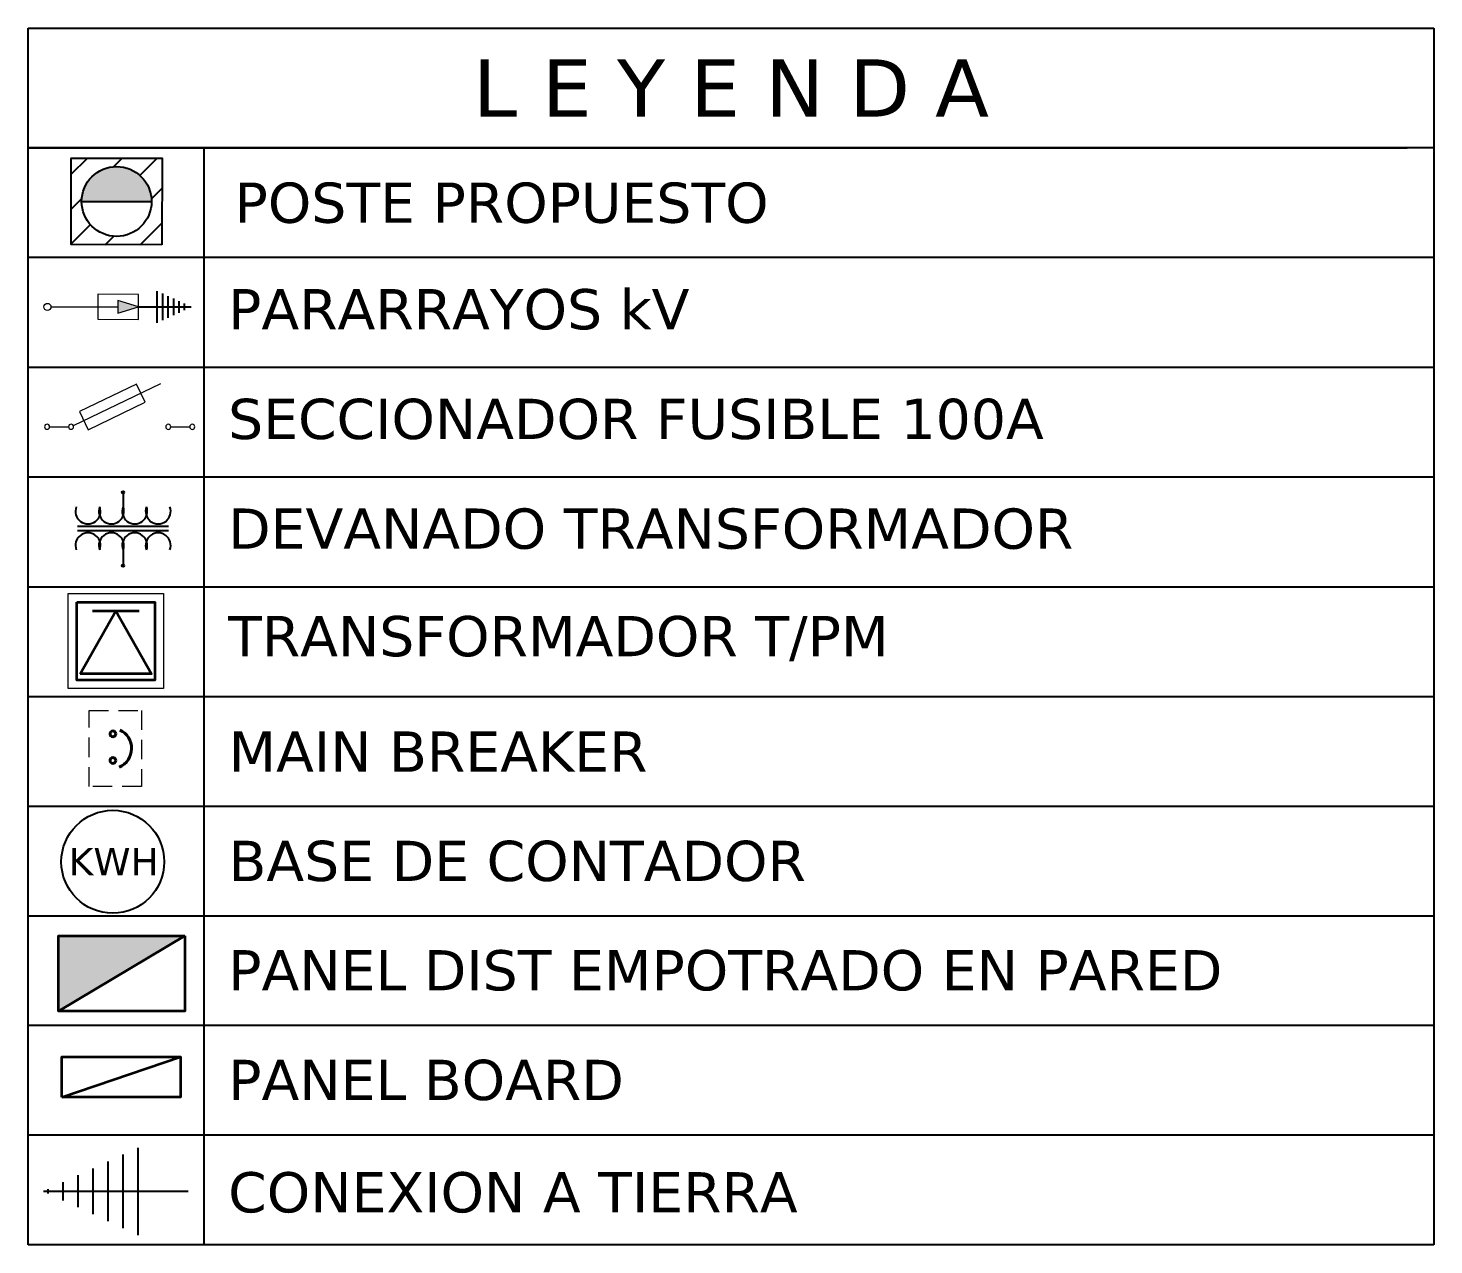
# Model space of a CAD drawing. Header units: metres. Extents: x 14 to 2416, y -346 to 476.
# Drawn here: x 305.56 to 319.64, y -246 to -233.81 of the extents above; entities that cross this region are included whole.
import ezdxf

# ---------------------------------------------------------------- set-up
doc = ezdxf.new("R2010")
doc.units = ezdxf.units.M
doc.linetypes.add('Dash Style-2', pattern=[0.694425, 0.48607, -0.208355])
for name, color, linetype in [('E Aterrizaje', 16, 'Continuous'), ('E Devanado Transf', 241, 'Continuous'), ('E Gabinetes Electricos', 8, 'Dash Style-2')]:
    doc.layers.add(name, color=color, linetype=linetype)
for name, color, linetype, lineweight in [('E Base Transf', 7, 'Continuous', 15), ('E Breaker', 150, 'Continuous', 40), ('E Conexiones Secs 1', 40, 'Continuous', 30), ('E Contadores', 153, 'Continuous', 25), ('E Herrajes Prim', 8, 'Continuous', 9), ('E Paneles', 238, 'Continuous', 35), ('E Postes', 234, 'Continuous', 25), ('E Salida Luces', 22, 'Continuous', 40), ('E Seccionador Fusible', 241, 'Continuous', 18), ('E Tablas Electricas', 152, 'Continuous', 25), ('E Transf PM LF', 106, 'Continuous', 35), ('E Transf PM LF @ 1', 106, 'Continuous', 35), ('textos', 7, 'Continuous', 0)]:
    doc.layers.add(name, color=color, linetype=linetype, lineweight=lineweight)
doc.styles.get("Standard").update_dxf_attribs({"font": 'arial.ttf', "height": 0.1875})

# ---------------------------------------------------------------- blocks, each defined once
blk = doc.blocks.new('Poste Cimentado Prop1')
at = {"layer": 'E Postes'}
h = blk.add_hatch(dxfattribs=at)
h.set_pattern_fill('ANSI31', color=1, scale=9.872604, angle=-180.10418, style=0)
h.set_pattern_definition([(224.89581793, (773275.3362, 4013986.6291), (0.87103499897, -0.87420841374), [])])
h.paths.add_polyline_path([(-2.279, -2.162), (2.271, -2.171), (2.279, 2.162), (-2.271, 2.171)])
edge = h.paths.add_edge_path(flags=16)
edge.add_arc((0, 0), 1.75, 0, 360)
h = blk.add_hatch(color=1, dxfattribs=at)
h.dxf.hatch_style = 1
h.paths.add_polyline_path([(-1.75, 0), (1.75, 0, 1)])
at = {"layer": 'E Postes', "color": 1, "linetype": 'Continuous'}
blk.add_line((-1.75, 0), (1.75, 0), dxfattribs=at)
blk.add_lwpolyline([(2.271, -2.171), (-2.279, -2.162), (-2.271, 2.171), (2.279, 2.162)], close=True, dxfattribs=at)
blk.add_circle((0, 0), 1.75, dxfattribs=at)
blk = doc.blocks.new('*U409')
at = {"layer": 'E Base Transf', "ltscale": 0.05}
blk.add_lwpolyline([(0.85, -1.55), (-0.85, -1.55), (-0.85, 0.15), (0.85, 0.15)], close=True, dxfattribs=at)
at = {"layer": 'E Transf PM LF'}
blk.add_line((0.415, -1.241), (-0.415, -1.241), dxfattribs=at)
for points in [[(0.7, -1.4), (-0.7, -1.4), (-0.7, 0), (0.7, 0)], [(0.638, -0.115), (0, -1.241), (-0.638, -0.115)]]:
    blk.add_lwpolyline(points, close=True, dxfattribs=at)
blk = doc.blocks.new('*U405')
at = {"layer": 'E Aterrizaje'}
for p, q in [((0, 0), (0, -0.3849)), ((0.1165, -0.1336), (-0.1161, -0.1338)), ((0.0981, -0.1736), (-0.0977, -0.1738)), ((0.0797, -0.2136), (-0.0792, -0.2138)), ((0.0614, -0.2536), (-0.0607, -0.2538)), ((0.043, -0.2936), (-0.0423, -0.2937)), ((0.0246, -0.3337), (-0.0238, -0.3337)), ((0.0062, -0.3737), (-0.0053, -0.3737))]:
    blk.add_line(p, q, dxfattribs=at)
blk = doc.blocks.new('Devanado Transf')
at = {"layer": 'E Devanado Transf'}
for p, q in [((0, 0.0902), (0, 0.0735)), ((0, 0.0197), (0, 0.0015))]:
    blk.add_line(p, q, dxfattribs=at)
at = {"layer": 'E Devanado Transf', "color": 8}
for p, q in [((-0.0569, 0.0493), (0.0569, 0.0493)), ((-0.0569, 0.044), (0.0569, 0.044))]:
    blk.add_line(p, q, dxfattribs=at)
at = {"layer": 'E Devanado Transf', "linetype": 'Continuous'}
for centre in [(0, 0.0917), (0, 0)]:
    blk.add_circle(centre, 0.0015, dxfattribs=at)
for centre, start, end in [((-0.0439, 0.0679), 158.9492, 21.0508), ((-0.0146, 0.0679), 158.9492, 21.0508), ((0.0146, 0.0679), 158.9492, 21.0508), ((0.0439, 0.0679), 158.9492, 21.0508), ((-0.0439, 0.0253), 338.9492, 201.0508), ((-0.0146, 0.0253), 338.9492, 201.0508), ((0.0146, 0.0253), 338.9492, 201.0508), ((0.0439, 0.0253), 338.9492, 201.0508)]:
    blk.add_arc(centre, 0.0157, start, end, dxfattribs=at)
blk = doc.blocks.new('*U400')
at = {"layer": 'E Aterrizaje'}
for p, q in [((-0.134, -0.116), (-0.134, 0.116)), ((0, 0), (-0.385, 0)), ((-0.374, -0.006), (-0.374, 0.006)), ((-0.334, -0.024), (-0.334, 0.024)), ((-0.294, -0.043), (-0.294, 0.043)), ((-0.254, -0.061), (-0.254, 0.061)), ((-0.214, -0.079), (-0.214, 0.079)), ((-0.174, -0.098), (-0.174, 0.098))]:
    blk.add_line(p, q, dxfattribs=at)
blk = doc.blocks.new('*U404')
at = {"layer": 'E Herrajes Prim', "ltscale": 0.01}
h = blk.add_hatch(color=256, dxfattribs=at)
h.dxf.hatch_style = 1
h.paths.add_polyline_path([(7.34, -0.67), (9.5, -0.01), (7.34, 0.65)])
at = {"layer": 'E Herrajes Prim', "linetype": 'Continuous'}
blk.add_line((0.37, 0), (7.34, -0.01), dxfattribs=at)
at = {"layer": 'E Herrajes Prim', "ltscale": 0.01}
for points in [[(5.24, -1.3), (9.5, -1.31), (9.5, 1.3), (5.25, 1.31)], [(7.34, -0.67), (9.5, -0.01), (7.34, 0.65)]]:
    blk.add_lwpolyline(points, close=True, dxfattribs=at)
at = {"layer": 'E Herrajes Prim', "color": 0, "linetype": 'Continuous'}
blk.add_circle((0, 0), 0.366, dxfattribs=at)
at = {"layer": 'E Aterrizaje', "linetype": 'Continuous', "xscale": 14.2944670322097, "yscale": 14.2944670322097, "zscale": 14.2944670322097, "rotation": 179.937219278963}
blk.add_blockref('*U400', (9.5, -0.01), dxfattribs=at)
blk = doc.blocks.new('*U410')
at = {"layer": 'E Seccionador Fusible'}
for p, q in [((-0.00822, 0.00037), (-0.03559, 0.01367)), ((-0.03873, 0.00011), (-0.04465, 0.00013)), ((-0.00079, 0), (-0.00672, 0.00002))]:
    blk.add_line(p, q, dxfattribs=at)
blk.add_lwpolyline([(-0.03068, 0.00776), (-0.02791, 0.01346), (-0.01009, 0.0048), (-0.01286, -0.0009)], close=True, dxfattribs=at)
for centre in [(-0.04544, 0.00013), (-0.03793, 0.00011), (-0.00751, 0.00002), (0, 0)]:
    blk.add_circle(centre, 0.000794, dxfattribs=at)
blk = doc.blocks.new('*U392')
at = {"layer": 'E Paneles'}
blk.add_hatch(color=256, dxfattribs=at).paths.add_polyline_path([(-0.494, -0.59), (0.494, 0), (-0.494, 0)])
blk.add_line((0.494, 0), (-0.494, -0.59), dxfattribs=at)
blk.add_lwpolyline([(0.494, 0), (0.494, -0.59), (-0.494, -0.59), (-0.494, 0)], close=True, dxfattribs=at)
blk = doc.blocks.new('*U412')
at = {"layer": 'E Paneles'}
blk.add_line((-0.494, 0), (0.494, 0.335), dxfattribs=at)
blk.add_lwpolyline([(-0.494, 0), (-0.494, 0.335), (0.494, 0.335), (0.494, 0)], close=True, dxfattribs=at)
blk = doc.blocks.new('*U760')
at = {"layer": 'E Breaker'}
for centre in [(2.123, 12.799), (2.123, 12.134)]:
    blk.add_circle(centre, 0.0727, dxfattribs=at)
blk.add_arc((2.082, 12.434), 0.508, 293.1892, 65.412, dxfattribs=at)
at = {"layer": 'E Conexiones Secs 1', "const_width": 0.004}
for points in [[(2.123, 13.384), (2.123, 12.871)], [(2.123, 12.061), (2.123, 11.483)]]:
    blk.add_lwpolyline(points, dxfattribs=at)
at = {"layer": 'E Contadores', "linetype": 'Continuous'}
blk.add_circle((2.119, 9.596), 1.289, dxfattribs=at)
at = {"layer": 'E Gabinetes Electricos', "lineweight": 13}
blk.add_lwpolyline([(1.528, 11.483), (1.528, 13.384), (2.842, 13.384), (2.842, 11.483)], close=True, dxfattribs=at)
at = {"layer": 'E Tablas Electricas', "ltscale": 0.01}
for p, q in [((0, 30.477), (35.196, 30.477)), ((35.196, 30.477), (35.196, 0)), ((35.196, 30.477), (35.196, 0)), ((0, 27.477), (34.524, 27.477)), ((35.196, 5.495), (0, 5.495))]:
    blk.add_line(p, q, dxfattribs=at)
at = {"layer": 'E Tablas Electricas'}
for p, q in [((0, 0), (0, 30.477)), ((35.196, 27.477), (0, 27.477)), ((4.4, 27.477), (4.4, 0)), ((35.196, 24.729), (0, 24.729)), ((0, 21.982), (35.196, 21.982)), ((0, 19.234), (35.196, 19.234)), ((0, 16.486), (35.196, 16.486)), ((0, 13.739), (35.196, 13.739)), ((0, 10.991), (35.196, 10.991)), ((0, 8.243), (35.196, 8.243)), ((35.196, 5.495), (0, 5.495)), ((35.196, 2.748), (0, 2.748)), ((35.196, 0), (0, 0))]:
    blk.add_line(p, q, dxfattribs=at)
at = {"layer": 'E Aterrizaje', "color": 0, "xscale": -9.408232064, "yscale": 9.408232064, "zscale": 9.408232064, "rotation": 270}
blk.add_blockref('*U405', (4.005, 1.339), dxfattribs=at)
at = {"layer": 'E Devanado Transf', "color": 8, "xscale": 20, "yscale": 20, "zscale": 20}
blk.add_blockref('Devanado Transf', (2.377, 17.015), dxfattribs=at)
at = {"layer": 'E Herrajes Prim', "ltscale": 0.05, "xscale": 0.24, "yscale": 0.24, "zscale": 0.24, "rotation": 0.06278072103699829}
blk.add_blockref('*U404', (0.484, 23.494), dxfattribs=at)
at = {"layer": 'E Herrajes Prim', "ltscale": 0.1, "xscale": -80, "yscale": 80, "zscale": 80, "rotation": 359.8051417004029}
blk.add_blockref('*U410', (0.474, 20.492), dxfattribs=at)
at = {"layer": 'E Paneles', "xscale": 3, "yscale": 3, "zscale": 3}
blk.add_blockref('*U412', (2.329, 3.703), dxfattribs=at)
at = {"layer": 'E Postes', "xscale": 0.5, "yscale": 0.5, "zscale": 0.5}
blk.add_blockref('Poste Cimentado Prop1', (2.215, 26.135), dxfattribs=at)
at = {"layer": 'E Salida Luces', "color": 1, "xscale": 3.2, "yscale": 3.2, "zscale": 3.2}
blk.add_blockref('*U392', (2.342, 7.745), dxfattribs=at)
at = {"layer": 'E Transf PM LF @ 1', "xscale": 1.4, "yscale": 1.4, "zscale": 1.4, "rotation": 180}
blk.add_blockref('*U409', (2.196, 14.142), dxfattribs=at)
at = {"layer": 'E Contadores', "linetype": 'Continuous', "insert": (2.143, 9.6), "char_height": 0.68525, "width": 3.834, "attachment_point": 5}
blk.add_mtext('{\\fVerdana|b0|i0|c0|p34;KWH}', dxfattribs=at)
at = {"layer": 'textos', "linetype": 'Continuous'}
for s, insert, char_height, width, attachment_point in [('\\fVerdana|b0|i0|c0|p34;L E Y E N D A ', (17.598, 28.977), 1.44, 35.19612, 5), ('{\\fVerdana|b0|i0|c0|p34;POSTE PROPUESTO}', (5.168, 26.094), 1.008, 23.8307, 4), ('{\\fVerdana|b0|i0|c0|p34;PARARRAYOS kV}', (5.006, 23.427), 1.008, 23.8307, 4), ('{\\fVerdana|b0|i0|c0|p34;SECCIONADOR FUSIBLE 100A}', (5.006, 20.679), 1.008, 23.8307, 4), ('{\\fVerdana|b0|i0|c0|p34;DEVANADO TRANSFORMADOR}', (5.006, 17.931), 1.008, 23.8307, 4), ('{\\fVerdana|b0|i0|c0|p34;TRANSFORMADOR T/PM}', (5.006, 15.184), 1.008, 23.8307, 4), ('{\\fVerdana|b0|i0|c0|p34;MAIN BREAKER}', (5.016, 12.356), 1.008, 23.8307, 4), ('{\\fVerdana|b0|i0|c0|p34;BASE DE CONTADOR}', (5.016, 9.608), 1.008, 23.8307, 4), ('{\\fVerdana|b0|i0|c0|p34;PANEL DIST EMPOTRADO EN PARED}', (5.009, 6.869), 1.008, 30.18687, 4), ('{\\fVerdana|b0|i0|c0|p34;PANEL BOARD}', (5.009, 4.122), 1.008, 30.18687, 4), ('{\\fVerdana|b0|i0|c0|p34;CONEXION A TIERRA}', (5.009, 1.308), 1.008, 23.8307, 4)]:
    blk.add_mtext(s, dxfattribs=dict(at, insert=insert, char_height=char_height, width=width, attachment_point=attachment_point))

msp = doc.modelspace()

# ---------------------------------------------------------------- block references
at = {"layer": 'E Tablas Electricas', "xscale": 0.4, "yscale": 0.4, "zscale": 0.4}
msp.add_blockref('*U760', (305.561, -245.999), dxfattribs=at)

doc.saveas('drawing.dxf')
